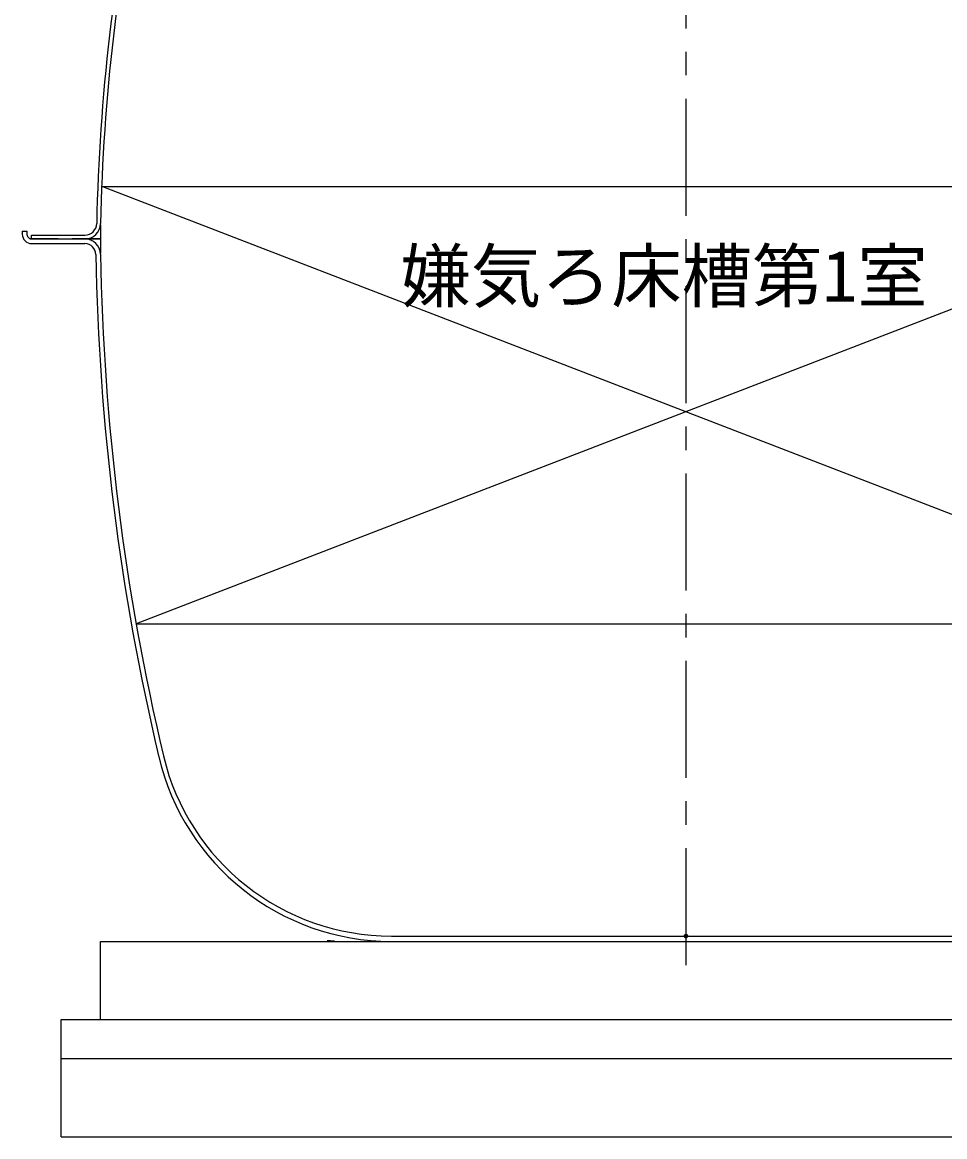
# Model space of a CAD drawing. Units: millimetres, scale not verified. Extents: x -22013 to 8910, y -6308 to 6308.
# Drawn here: x 74 to 1256, y -3774 to -2347 of the extents above; entities that cross this region are included whole.
import ezdxf
from ezdxf.enums import TextEntityAlignment as Align

# ---------------------------------------------------------------- set-up
doc = ezdxf.new("R2010")
doc.units = ezdxf.units.MM
doc.header["$LTSCALE"] = 30
for name, pattern in [('CHAIN1', [8, 5, -1, 1, -1]), ('DASHED1', [1.8, 1.2, -0.6]), ('DOUBLE_CHAIN1', [8.8, 5, -1, 0.6, -0.6, 0.6, -1])]:
    doc.linetypes.add(name, pattern=pattern)
for name, color, linetype, lineweight in [('0-1_空気管', 3, 'Continuous', 25), ('0-3_製作', 5, 'Continuous', 25), ('0-5_文字', 3, 'Continuous', 25), ('0-6_機器', 3, 'Continuous', 25)]:
    doc.layers.add(name, color=color, linetype=linetype, lineweight=lineweight)
doc.styles.add('ＭＳ ゴシック', font='')
doc.styles.get('ＭＳ ゴシック').set_extended_font_data('MS Gothic')

msp = doc.modelspace()

# ---------------------------------------------------------------- linework, layer by layer
at = {"layer": '0-1_空気管', "linetype": 'CHAIN1'}
msp.add_line((924.18, -1244.45), (924.18, -3579.74), dxfattribs=at)
at = {"layer": '0-1_空気管'}
for p, q in [((74.18, -2614.08), (74.18, -2618.09)), ((74.18, -2614.08), (80.18, -2614.08)), ((86.18, -2624.09), (86.18, -2619.08)), ((86.18, -2619.08), (154.49, -2619.08)), ((86.18, -2624.09), (174.17, -2624.09)), ((86.18, -2630.09), (154.45, -2630.09)), ((546.89, -3517.08), (1301.47, -3517.08)), ((546.89, -3524.09), (1301.47, -3524.09))]:
    msp.add_line(p, q, dxfattribs=at)
at = {"layer": '0-1_空気管', "linetype": 'DASHED1'}
for p, q in [((80.18, -2614.08), (80.18, -2618.09)), ((174.17, -2624.09), (86.18, -2624.09))]:
    msp.add_line(p, q, dxfattribs=at)
at = {"layer": '0-1_空気管'}
msp.add_lwpolyline([(464.78, -3522.64), (465.68, -3522.74), (466.54, -3522.82), (467.39, -3522.89), (468.22, -3522.94), (469.03, -3522.98), (469.85, -3523.02), (470.65, -3523.04), (471.43, -3523.06), (472.16, -3523.07), (472.85, -3523.08), (473.47, -3523.08), (474.01, -3523.09)], dxfattribs=at)
for centre, radius, start, end in [((2674, -2654.09), 2505, 167.799, 178.863), ((2674, -2654.09), 2500, 167.825, 178.863), ((154.49, -2604.08), 15, 270, 358.863), ((154.49, -2604.08), 20, 270, 358.863), ((86.18, -2618.09), 12, 180, 270), ((154.44, -2644.08), 20, 0.949, 90), ((154.44, -2644.08), 14, 0.949, 90), ((3174.03, -2594.09), 3006, 180.949, 193.341), ((3174.03, -2594.09), 3000, 180.949, 193.341), ((547.91, -3217.08), 307, 193.296, 269.808), ((546.89, -3217.08), 300, 193.341, 270)]:
    msp.add_arc(centre, radius, start, end, dxfattribs=at)
at = {"layer": '0-1_空気管', "linetype": 'DOUBLE_CHAIN1'}
for centre, radius, start, end in [((2674, -2654.09), 2500, 178.901, 179.312), ((3174.03, -2594.09), 3000, 180.573, 180.917)]:
    msp.add_arc(centre, radius, start, end, dxfattribs=at)
at = {"layer": '0-1_空気管', "linetype": 'DASHED1'}
msp.add_arc((86.18, -2618.09), 6, 180, 270, dxfattribs=at)
at = {"layer": '0-1_空気管', "color": 92}
for points in [[(921.18, -3517.08), (924.18, -3514.08), (924.18, -3517.08)], [(921.18, -3516.89), (924.18, -3514.08), (921.18, -3517.08)], [(921.23, -3516.52), (924.18, -3514.08), (921.18, -3516.89)], [(921.27, -3517.83), (921.18, -3517.08), (924.18, -3517.08)], [(921.2, -3517.46), (921.18, -3517.08), (921.27, -3517.83)], [(921.32, -3516.16), (924.18, -3514.08), (921.23, -3516.52)], [(921.27, -3517.83), (924.18, -3517.08), (921.39, -3518.19)], [(921.46, -3515.81), (924.18, -3514.08), (921.32, -3516.16)], [(921.39, -3518.19), (924.18, -3517.08), (921.55, -3518.53)], [(921.64, -3515.48), (924.18, -3514.08), (921.46, -3515.81)], [(921.55, -3518.53), (924.18, -3517.08), (921.75, -3518.85)], [(921.86, -3515.17), (924.18, -3514.08), (921.64, -3515.48)], [(921.75, -3518.85), (924.18, -3517.08), (921.99, -3519.14)], [(922.12, -3514.9), (924.18, -3514.08), (921.86, -3515.17)], [(921.99, -3519.14), (924.18, -3517.08), (922.26, -3519.39)], [(922.41, -3514.66), (924.18, -3514.08), (922.12, -3514.9)], [(922.26, -3519.39), (924.18, -3517.08), (922.57, -3519.62)], [(922.73, -3514.45), (924.18, -3514.08), (922.41, -3514.66)], [(922.57, -3519.62), (924.18, -3517.08), (922.9, -3519.8)], [(922.73, -3514.45), (923.8, -3514.11), (924.18, -3514.08)], [(923.07, -3514.29), (923.8, -3514.11), (922.73, -3514.45)], [(922.9, -3519.8), (924.18, -3517.08), (923.25, -3519.94)], [(923.07, -3514.29), (923.43, -3514.18), (923.8, -3514.11)], [(923.25, -3519.94), (924.18, -3517.08), (923.61, -3520.03)], [(923.61, -3520.03), (924.18, -3517.08), (923.99, -3520.08)], [(923.99, -3520.08), (924.18, -3517.08), (924.18, -3520.08)], [(924.18, -3514.08), (926.97, -3515.98), (924.18, -3517.08)], [(924.18, -3514.08), (926.81, -3515.64), (926.97, -3515.98)], [(924.18, -3514.08), (926.6, -3515.32), (926.81, -3515.64)], [(924.18, -3514.08), (926.36, -3515.03), (926.6, -3515.32)], [(924.18, -3514.08), (926.09, -3514.77), (926.36, -3515.03)], [(924.18, -3514.08), (925.78, -3514.55), (926.09, -3514.77)], [(924.18, -3514.08), (925.45, -3514.37), (925.78, -3514.55)], [(924.18, -3514.08), (925.1, -3514.23), (925.45, -3514.37)], [(924.18, -3514.08), (924.74, -3514.14), (925.1, -3514.23)], [(924.18, -3514.08), (924.36, -3514.09), (924.74, -3514.14)], [(924.18, -3517.08), (926.97, -3515.98), (927.08, -3516.34)], [(924.18, -3517.08), (927.08, -3516.34), (927.15, -3516.71)], [(924.18, -3517.08), (927.15, -3516.71), (927.18, -3517.08)], [(924.18, -3517.08), (925.94, -3519.51), (924.18, -3520.08)], [(924.18, -3517.08), (926.23, -3519.27), (925.94, -3519.51)], [(924.18, -3517.08), (926.49, -3519), (926.23, -3519.27)], [(924.18, -3517.08), (926.71, -3518.69), (926.49, -3519)], [(924.18, -3517.08), (926.89, -3518.36), (926.71, -3518.69)], [(924.18, -3517.08), (927.03, -3518.01), (926.89, -3518.36)], [(924.18, -3517.08), (927.12, -3517.65), (927.03, -3518.01)], [(924.18, -3517.08), (927.17, -3517.27), (927.12, -3517.65)], [(924.18, -3517.08), (927.18, -3517.08), (927.17, -3517.27)], [(924.18, -3520.08), (925.94, -3519.51), (925.62, -3519.71)], [(924.18, -3520.08), (925.62, -3519.71), (924.55, -3520.06)], [(924.55, -3520.06), (925.62, -3519.71), (925.28, -3519.87)], [(924.55, -3520.06), (925.28, -3519.87), (924.92, -3519.99)]]:
    msp.add_solid(points, dxfattribs=at)
at = {"layer": '0-3_製作', "color": 3}
for p in [(176.8, -2557.09), (219.9, -3117.08)]:
    msp.add_line(p, (1628.39, -3117.08), dxfattribs=at)
msp.add_lwpolyline([(176.8, -2557.09), (1672.26, -2557.09), (219.97, -3117.08)], dxfattribs=at)
at = {"layer": '0-6_機器', "color": 2}
for p, q in [((174.18, -3624.7), (174.18, -3524.09)), ((174.18, -3524.09), (1674.18, -3524.09)), ((124.18, -3624.09), (1724.18, -3624.09)), ((124.18, -3774.09), (124.18, -3624.09)), ((124.18, -3674.09), (1724.18, -3674.09))]:
    msp.add_line(p, q, dxfattribs=at)
msp.add_lwpolyline([(124.18, -3774.09), (1724.18, -3774.09), (1724.18, -3624.09)], dxfattribs=at)

# ---------------------------------------------------------------- texts
at = {"layer": '0-5_文字', "color": 4, "style": 'ＭＳ ゴシック'}
msp.add_text('嫌気ろ床槽第1室', height=65.98, dxfattribs=at).set_placement((558.81, -2724.4), align=Align.BOTTOM_LEFT)

doc.saveas('drawing.dxf')
